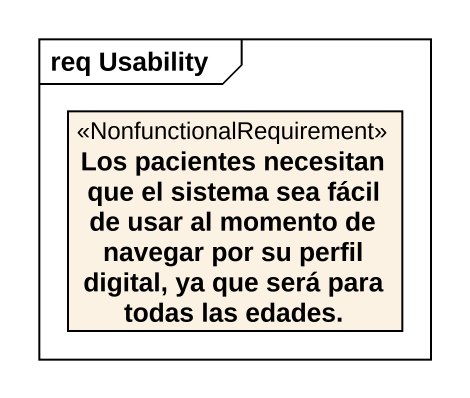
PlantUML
@startuml
mainframe req Usability
hide circle
hide empty members
class "Los pacientes necesitan que el sistema sea fácil de usar al momento de navegar por su perfil digital, ya que será para todas las edades." as Los_pacientes_necesitan_que <<NonfunctionalRequirement>>
@enduml
